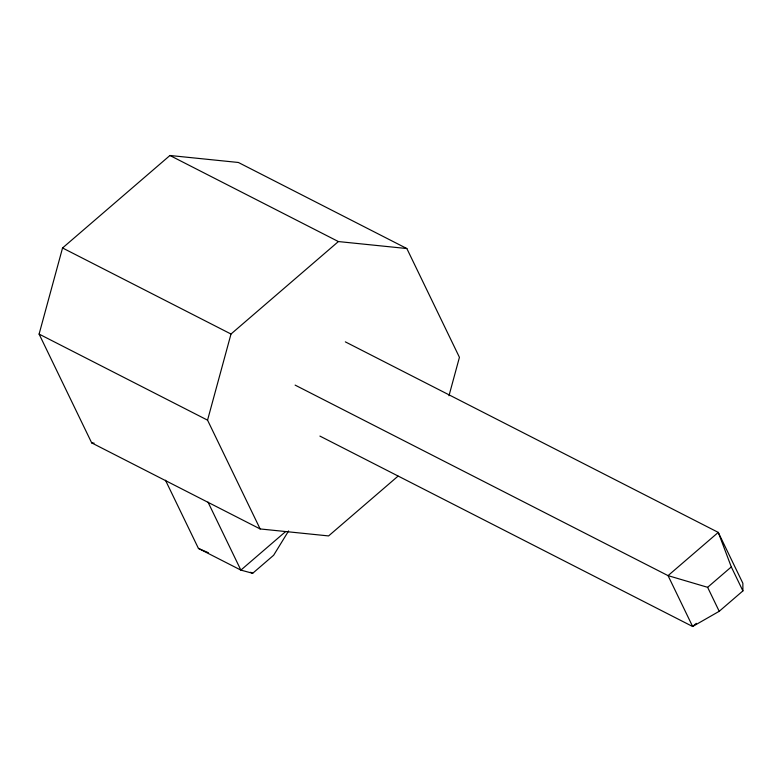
<?xml version="1.0" encoding="UTF-8"?>
<svg xmlns="http://www.w3.org/2000/svg" width="782" height="782" viewBox="0 0 782 782"><rect width="100%" height="100%" fill="white"/><g stroke="black" fill="none" stroke-linecap="round" stroke-linejoin="round"><path stroke-width="1.17" d="M398.038 476.14L328.596 535.924L260.142 528.945L91.689 442.886L39.1 334.09L62.55 247.972L169.938 155.491L238.393 162.48L406.845 248.539L459.435 357.325L448.985 395.731M260.142 528.945L207.553 420.159L231.003 334.031L338.391 241.56L406.845 248.539M288.607 530.919L273.641 555.249L252.674 573.304L240.876 570.107L198.433 548.426L165.471 480.236M285.616 531.584L240.876 570.107L208.002 502.103M295.117 385.106L668.053 575.63L707.622 587.311L731.307 566.921L718.267 532.395L345.331 341.861M696.293 623.362L692.637 626.509L319.906 436.082M719.215 611.299L742.9 590.909L742.861 583.264L718.267 532.395L668.053 575.63L692.637 626.509L719.215 611.299L707.622 587.311M91.689 442.886L94.094 443.13M198.433 548.426L208.393 552.737M169.938 155.491L338.391 241.56M62.55 247.972L231.003 334.031M39.1 334.09L207.553 420.159M250.582 572.238L252.674 573.304M731.307 566.921L742.9 590.909"/></g></svg>
